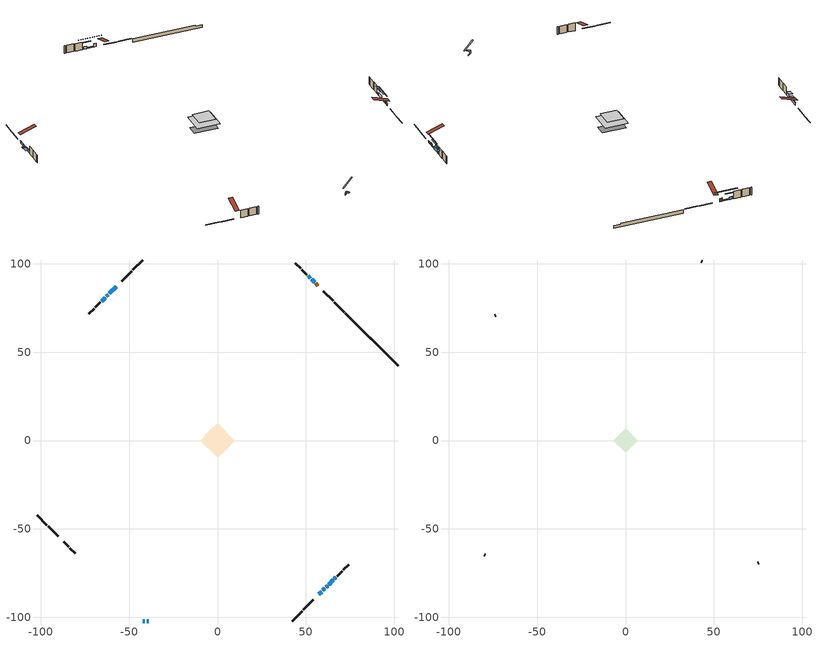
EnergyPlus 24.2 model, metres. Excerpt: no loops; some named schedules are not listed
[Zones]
conditioned space
 floor adiabatic (AdiabaticFloorConstruction): -9.73,0 0,9.73 9.73,0 0,-9.73 z2.85
 floor foundation (Slab1 construction): -7.44,2.79 -2.79,7.44 7.44,-2.79 2.79,-7.44 z-1.95
 wall outside (RimJoist1 construction): 42.32,-102.18 47.98,-96.52 / -102.18,-42.32 -96.52,-47.98 / -42.32,102.18 -47.98,96.52 / 71.78,72.72 66.12,78.38 z0.41:0.71
 wall outside (RimJoist2 construction): 48.64,-95.86 54.21,-90.29 / -95.86,-48.64 -90.29,-54.21 / -48.64,95.86 -54.21,90.29 / 65.46,79.04 59.89,84.61 z0.41:0.71
 wall outside (AdiabaticWallConstruction 1): 56.77,87.73 55.62,88.88 z0.41:2.44
 wall outside (AdiabaticWallConstruction): -42.32,-102.18 -41.1,-102.18 z0.41:1.93; -57.33,87.17 -61.21,83.29 z0.41:1.78; 57.33,-87.17 58.94,-85.56 z0.41:1.4; 59.6,-84.9 60.79,-83.71 z0.41:1.73; 54.96,89.54 53.23,91.26 / 61.44,-83.06 62.31,-82.19 / -40.18,-102.18 -38.95,-102.18 z0.41:1.07; 52.58,91.92 51.28,93.21 z0.41:2.09; -61.86,82.64 -62.94,81.56 z0.41:1.53; -63.6,80.9 -65.61,78.89 z0.41:2.39; 62.96,-81.54 65.55,-78.95 z0.41:2.44; 66.2,-78.3 67,-77.5 z0.41:1.5
 wall outside (Wall1 construction): 67.65,-76.85 70.55,-73.95 / -87.17,-57.33 -84.28,-60.22 / -66.27,78.23 -69.16,75.34 / 50.63,93.87 47.73,96.77 z0.41:5.29
 wall outside (Wall2 construction): 71.21,-73.29 74.25,-70.25 / -83.62,-60.88 -80.57,-63.93 / -69.82,74.68 -72.86,71.63 / 47.07,97.43 44.03,100.47 z0.41:5.29
 wall foundation (FoundationWall1 construction): 72.43,72.07,-1.95 72.43,72.07,0.41 99.2,45.3,0.41 99.2,45.3,-0.36 102.18,42.32,-0.36 102.18,42.32,-1.95
 window (WindowConstruction 8): -42.32,-102.18 -41.1,-102.18 z0.41:1.93
 window (WindowConstruction 5): -57.33,87.17 -61.21,83.29 z0.41:1.78
 window (WindowConstruction 6): 57.33,-87.17 58.94,-85.56 z0.41:1.4
 window (WindowConstruction 7): 59.6,-84.9 60.79,-83.71 z0.41:1.73
 window (WindowConstruction 9): 54.96,89.54 53.24,91.26 z0.41:1.07
 window (WindowConstruction 10): 61.44,-83.06 62.3,-82.19 z0.41:1.07
 window (WindowConstruction 11): -40.17,-102.18 -38.96,-102.18 z0.41:1.07
 window (WindowConstruction): 52.58,91.92 51.29,93.21 z0.41:2.09
 window (WindowConstruction 1): -61.86,82.64 -62.94,81.56 z0.41:1.53
 window (WindowConstruction 2): -63.6,80.9 -65.61,78.89 z0.41:2.39
 window (WindowConstruction 3): 62.96,-81.54 65.55,-78.95 z0.41:2.44
 window (WindowConstruction 4): 66.2,-78.29 67,-77.5 z0.41:1.5
 door (Door): 56.77,87.73 55.62,88.88 z0.41:2.44
 ceiling adiabatic (AdiabaticFloorConstruction): 0,-9.73 9.73,0 0,9.73 -9.73,0 z2.85
attic - vented
 floor to conditioned space (Floor1 construction Reversed): -7.01,0 0,7.01 7.01,0 0,-7.01 z5.29
 wall outside (Wall3 construction): 74.91,-69.59 75.3,-69.2 / -79.92,-64.58 -79.52,-64.97 / -73.52,70.98 -73.91,70.59 / 43.37,101.13 42.98,101.52 z0.41:5.29
 roof outside (Roof1 construction): 56.67,-87.83,5.29 49.84,-81,8.51 48.04,-82.8,8.51 54.87,-89.63,5.29; -87.83,-56.67,5.29 -81,-49.84,8.51 -82.8,-48.04,8.51 -89.63,-54.87,5.29; -56.67,87.83,5.29 -49.84,81,8.51 -48.04,82.8,8.51 -54.87,89.63,5.29; 57.43,87.07,5.29 50.6,80.24,8.51 52.4,78.44,8.51 59.23,85.27,5.29
shading: -40.95,-102.18 -42.47,-102.18 -42.47,-104.31 -40.95,-104.31 z2.08; -61.31,83.19 -57.22,87.28 -57.5,87.56 -61.59,83.47 z1.93; 59.05,-85.45 57.22,-87.28 57.5,-87.56 59.33,-85.73 z1.55; 60.89,-83.61 59.49,-85.01 59.78,-85.29 61.17,-83.89 z1.88; 49.14,95.36 59.05,85.44 59.34,85.73 49.42,95.64 z6.86; 65.88,-78.62 57.86,-86.63 58.15,-86.92 66.16,-78.9 z6.13; -33.16,-102.18 -45.97,-102.18 -45.97,-102.58 -33.16,-102.58 z6.86; 49.43,95.07 54.43,90.07 54.71,90.35 49.71,95.35 z4.71; -63.05,81.45 -61.76,82.74 -63.26,84.25 -64.55,82.96 z1.68; -65.71,78.79 -63.49,81.01 -65,82.51 -67.22,80.29 z2.54; 67.4,-77.1 61.11,-83.39 61.39,-83.67 67.68,-77.38 z5.06; 68.85,-75.65 64.35,-80.15 64.63,-80.43 69.13,-75.93 z4.12
[Building]
Building 1: Terrain=Suburbs
[Site:Location]
Toronto City Centre_ON: Latitude {deg}=43.63; Longitude {deg}=-79.39; Time Zone {hr}=-5; Elevation {m}=77; Keep Site Location Information=Yes
[Site:GroundTemperature:Shallow]
5.01852, 3.26908, 3.12898, 3.95918, 7.29196, 10.6092, 13.4851, 15.3069, 15.4617, 13.9799, 11.1774, 7.9619
[Site:WaterMainsTemperature]
Calculation Method=Schedule; Temperature Schedule=mains temperature schedule
[Material] Roughness=Rough; Thermal Absorptance=0.9
Name | Thickness {m} | Conductivity {W/m-K} | Density {kg/m3} | Specific Heat {J/kg-K} | Solar Absorptance | Visible Absorptance
asphalt or fiberglass shingles | 0.00635 | 0.162714 | 1121.4 | 1465.45 | 0.4 | 0.4
ceiling loosefill ins | 0.338667 | 0.0480833 | 16.02 | 1046.75 | 0.7 | 0.7
ceiling stud and cavity | 0.1397 | 0.392753 | 65.682 | 1177.47 | 0.7 | 0.7
concrete 4.0 in. | 0.1016 | 1.803125 | 2242.8 | 837.4 | 0.7 | 0.7
concrete 8.0 in. | 0.2032 | 1.803125 | 2242.8 | 837.4 | 0.7 | 0.7
door material | 0.04445 | 0.0451087 | 512.64 | 1214.23 | 0.7 | 0.7
exterior vertical ins | 0.0457286 | 0.029427 | 32.04 | 1214.23 | 0.7 | 0.7
floor covering | 0.0127 | 0.0433444 | 54.468 | 1339.84 | 0.6 | 0.6
floor rigid ins; wall rigid ins | 0.512978 | 0.029427 | 32.04 | 1214.23 | 0.7 | 0.7
floor stud and cavity | 0.1397 | 1.75129 | 37.0049 | 1207.88 | 0.7 | 0.7
furniture material conditioned space 1 | 0.1524 | 0.115458 | 640.8 | 1214.23 | 0.6 | 0.6
gypsum board | 0.0127 | 0.160291 | 801 | 837.4 | 0.6 | 0.6
gypsum board 1 | 0.0127 | 0.160291 | 801 | 837.4 | 0.7 | 0.7
osb sheathing 0.5 in. | 0.0127 | 0.115458 | 512.64 | 1214.23 | 0.7 | 0.7
osb sheathing 0.75 in. | 0.01905 | 0.115458 | 512.64 | 1214.23 | 0.7 | 0.7
osb sheathing 2.0 in. | 0.0508 | 0.115458 | 512.64 | 1214.23 | 0.7 | 0.7
rim joist rigid ins | 0.051816 | 0.029427 | 32.04 | 1214.23 | 0.7 | 0.7
rim joist stud and cavity | 0.0508 | 0.0451784 | 125.044 | 1163.47 | 0.6 | 0.6
rim joist stud and cavity 1 | 0.0508 | 0.035244 | 125.044 | 1163.47 | 0.6 | 0.6
wall stud and cavity | 0.1397 | 0.0826441 | 139.0536 | 1170.24 | 0.7 | 0.7
wall stud and cavity 1 | 0.1397 | 0.0828166 | 139.0536 | 1170.24 | 0.7 | 0.7
wall stud and cavity 2 | 0.0889 | 6.9971 | 50.32683 | 1063.81 | 0.6 | 0.6
wall stud and cavity 3 | 0.0889 | 0.380278 | 52.3479 | 1209.89 | 0.7 | 0.7
wall stud and cavity 4 | 0.0889 | 0.391764 | 83.0341 | 1211.67 | 0.7 | 0.7
wood siding | 0.0254 | 0.102417 | 544.68 | 1172.36 | 0.4 | 0.4
wood siding 1 | 0.00254 | 0.102417 | 544.68 | 1172.36 | 0.4 | 0.4
wood siding 2; wood siding 3; wood siding 4 | 0.0254 | 0.102417 | 544.68 | 1172.36 | 0.7 | 0.7
[WindowMaterial:SimpleGlazingSystem]
Name | U-Factor {W/m2-K} | Solar Heat Gain Coefficient
WindowMaterial | 2.07133 | 0.65
WindowMaterial 1 | 2.23827 | 0.59
WindowMaterial 2 | 2.02364 | 0.66
WindowMaterial 3 | 2.0543 | 0.65
WindowMaterial 4 | 2.177513 | 0.61
WindowMaterial 5 | 2.09348 | 0.64
WindowMaterial 6 | 2.188869 | 0.61
WindowMaterial 7 | 2.106538 | 0.64
WindowMaterial 8 | 1.68466 | 0.42
WindowMaterial 9 | 1.686366 | 0.41
[Construction]
AdiabaticFloorConstruction: floor stud and cavity, floor rigid ins, osb sheathing 0.75 in., floor covering
AdiabaticWallConstruction: wood siding 3, wall rigid ins, wall stud and cavity 3, gypsum board
AdiabaticWallConstruction 1: wood siding 4, wall rigid ins, wall stud and cavity 3, gypsum board
Door: door material
Floor1 construction Reversed: gypsum board, ceiling stud and cavity, ceiling loosefill ins
FoundationWall1 construction: concrete 8.0 in., gypsum board 1
furniture construction conditioned space 1: furniture material conditioned space 1
PartitionWallConstruction: gypsum board, wall stud and cavity 4, gypsum board
RimJoist1 construction: wood siding 2, osb sheathing 2.0 in., rim joist stud and cavity
RimJoist2 construction: wood siding 2, rim joist rigid ins, osb sheathing 2.0 in., rim joist stud and cavity 1
Roof1 construction: asphalt or fiberglass shingles
Slab1 construction: concrete 4.0 in.
Wall1 construction: wood siding, osb sheathing 0.5 in., wall stud and cavity, gypsum board
Wall2 construction: wood siding, osb sheathing 0.5 in., wall stud and cavity 1, gypsum board
Wall3 construction: wood siding 1, wall stud and cavity 2
WindowConstruction: WindowMaterial
WindowConstruction 1: WindowMaterial 1
WindowConstruction 10; WindowConstruction 11; WindowConstruction 9: WindowMaterial 9
WindowConstruction 2: WindowMaterial 2
WindowConstruction 3: WindowMaterial 3
WindowConstruction 4: WindowMaterial 4
WindowConstruction 5: WindowMaterial 5
WindowConstruction 6: WindowMaterial 6
WindowConstruction 7: WindowMaterial 7
WindowConstruction 8: WindowMaterial 8
[Zone] Multiplier=1; Part of Total Floor Area=Yes
Name | Volume {m3}
attic - vented | 51.3586
conditioned space | 730.3
[Space]
Name | Zone | Volume {m3}
attic - vented 1 | attic - vented | 51.3586
conditioned space 1 | conditioned space | 730.3
[ZoneInfiltration:EffectiveLeakageArea]
infil attic - vented 1: Zone or Space=attic - vented 1; Schedule=Always On Discrete; Effective Air Leakage Area {cm2}=4138.53; Stack Coefficient=0.000562954; Wind Coefficient=1.60308e-05
[ZoneMixing]
whole house fan mix: Zone or Space=attic - vented; Schedule=Always On Continuous; Design Flow Rate Calculation Method=Flow/Zone; Design Flow Rate {m3/s}=0; Source Zone or Space=conditioned space
[SurfaceProperty:ExposedFoundationPerimeter]
Slab1: Exposed Perimeter Calculation Method=TotalExposedPerimeter; Total Exposed Perimeter {m}=42.063
[InternalMass] Zone or ZoneList=conditioned space; Space or SpaceList=conditioned space 1
Name | Construction | Surface Area {m2}
furniture mass conditioned space 1 | furniture construction conditioned space 1 | 113.736
partition wall mass | PartitionWallConstruction | 284.34
[Lights]
interior lighting: Zone or ZoneList or Space or SpaceList=conditioned space 1; Schedule=interior lighting schedule; Design Level Calculation Method=LightingLevel; Lighting Level {W}=343.2; Return Air Fraction=0; Fraction Radiant=0.6; Fraction Visible=0.2; Fraction Replaceable=1
[People]
occupants: Zone or ZoneList or Space or SpaceList=conditioned space 1; Number of People Schedule=occupants schedule; Number of People Calculation Method=People; Number of People=3; Fraction Radiant=0.314171; Sensible Heat Fraction=0.56303; Activity Level Schedule=occupants activity schedule; Carbon Dioxide Generation Rate {m3/s-W}=0; Enable ASHRAE 55 Comfort Warnings=No; Mean Radiant Temperature Calculation Type=EnclosureAveraged
[ElectricEquipment] Zone or ZoneList or Space or SpaceList=conditioned space 1; Design Level Calculation Method=EquipmentLevel
Name | Schedule | Design Level {W} | Fraction Latent | Fraction Radiant | Fraction Lost
clothes dryer | clothes dryer schedule | 140.772 | 0.015 | 0.081 | 0.85
clothes washer | clothes washer schedule | 32.1985 | 0.03 | 0.162 | 0.7
cooking range | cooking range schedule | 215.147 | 0.08 | 0.432 | 0.2
dishwasher | dishwasher schedule | 66.8632 | 0.3 | 0.18 | 0.4
fridge | fridge schedule | 72.9452 | 0 | 0.6 | 0
mech vent bath fan 0 | mech vent bath fan 0 schedule | 50.2 | 0 | 0 | 1
mech vent bath fan 1 | mech vent bath fan 1 schedule | 50.2 | 0 | 0 | 1
mech vent bath fan 2 | mech vent bath fan 2 schedule | 50.2 | 0 | 0 | 1
mech vent house fan | mech vent house fan schedule | 0.95 | 0 | 0 | 1
mech vent house fan cfis | mech vent house fan cfis schedule | 0 | 0 | 0 | 0
mech vent range fan 0 | mech vent range fan 0 schedule | 57 | 0 | 0 | 1
misc plug loads | misc plug loads schedule | 494.7 | 0.045 | 0.513 | 0.1
whole house fan | Always On Discrete | 0 | 0 | 0 | 1
[OtherEquipment] Zone or ZoneList or Space or SpaceList=conditioned space 1; Design Level Calculation Method=EquipmentLevel
Name | Fuel Type | Schedule | Design Level {W} | Fraction Latent | Fraction Radiant | Fraction Lost
clothes dryer 1 | Electricity | clothes dryer schedule | 0 | 0.015 | 0.081 | 0.85
cooking range 1 | Electricity | cooking range schedule | 0 | 0.08 | 0.432 | 0.2
general water use latent | None | general water use schedule | 62.594 | 1 | 0 | 0
general water use sensible | None | general water use schedule | -61.6891 | 0 | 0.6 | 0
mech vent house fan latent load | None | Always On Discrete | 0 | 1 | 0 | 0
mech vent house fan sensible load | None | Always On Discrete | 0 | 0 | 0 | 0
water heater energy adjustment1 | NaturalGas | Always On Discrete | 0.01 | 0 | 0 | 1
[ZoneInfiltration:DesignFlowRate] Zone or ZoneList or Space or SpaceList=conditioned space 1; Schedule=Always On Discrete; Design Flow Rate Calculation Method=Flow/Zone; Design Flow Rate {m3/s}=0
infil flow; natural vent flow; whole house fan flow
[Foundation:Kiva]
Foundation Kiva 1: Initial Indoor Air Temperature {C}=18; Wall Height Above Grade {m}=0.410017; Wall Depth Below Slab {m}=0.2032; Custom Block Material Name 1=exterior vertical ins; Custom Block Depth 1 {m}=2.36001; Custom Block X Position 1 {m}=0.2159; Custom Block Z Position 1 {m}=0
[Foundation:Kiva:Settings]
Soil Conductivity {W/m-K}=0.849921; Soil Density {kg/m3}=1842.3; Soil Specific Heat {J/kg-K}=418.7; Ground Solar Absorptivity=0.9; Ground Thermal Absorptivity=0.9; Ground Surface Roughness {m}=0.03; Far-Field Width {m}=40; Deep-Ground Boundary Condition=ZeroFlux; Deep-Ground Depth {m}=40; Minimum Cell Dimension {m}=0.2; Maximum Cell Growth Coefficient=3; Simulation Timestep=Timestep
[Exterior:Lights]
exterior lighting: Schedule=exterior lighting schedule; Design Level {W}=75.6
[Schedule:Constant]
Name | Hourly Value
Always On Continuous; mech vent house fan schedule; mech vent house fan cfis schedule; Always On Discrete | 1
occupants activity schedule | 117.228
fridge schedule | 0
[Schedule:Week:Daily]
interior lighting schedule Week Rule - Jan1-Jan27: interior lighting schedule day, interior lighting schedule day, interior lighting schedule day, interior lighting schedule day, interior lighting schedule day, interior lighting schedule day, interior lighting schedule day, interior lighting schedule default day, interior lighting schedule default day, interior lighting schedule default day, interior lighting schedule default day, interior lighting schedule default day
interior lighting schedule Week Rule - Jan28-Feb3: interior lighting schedule day, interior lighting schedule day, interior lighting schedule day, interior lighting schedule day, interior lighting schedule day 1, interior lighting schedule day 1, interior lighting schedule day 1, interior lighting schedule default day, interior lighting schedule default day, interior lighting schedule default day, interior lighting schedule default day, interior lighting schedule default day
interior lighting schedule Week Rule - Feb4-Feb24: interior lighting schedule day 1, interior lighting schedule day 1, interior lighting schedule day 1, interior lighting schedule day 1, interior lighting schedule day 1, interior lighting schedule day 1, interior lighting schedule day 1, interior lighting schedule default day, interior lighting schedule default day, interior lighting schedule default day, interior lighting schedule default day, interior lighting schedule default day
interior lighting schedule Week Rule - Feb25-Mar3: interior lighting schedule day 1, interior lighting schedule day 1, interior lighting schedule day 1, interior lighting schedule day 1, interior lighting schedule day 2, interior lighting schedule day 2, interior lighting schedule day 2, interior lighting schedule default day, interior lighting schedule default day, interior lighting schedule default day, interior lighting schedule default day, interior lighting schedule default day
interior lighting schedule Week Rule - Mar4-Mar31: interior lighting schedule day 2, interior lighting schedule day 2, interior lighting schedule day 2, interior lighting schedule day 2, interior lighting schedule day 2, interior lighting schedule day 2, interior lighting schedule day 2, interior lighting schedule default day, interior lighting schedule default day, interior lighting schedule default day, interior lighting schedule default day, interior lighting schedule default day
interior lighting schedule Week Rule - Apr1-Apr28: interior lighting schedule day 3, interior lighting schedule day 3, interior lighting schedule day 3, interior lighting schedule day 3, interior lighting schedule day 3, interior lighting schedule day 3, interior lighting schedule day 3, interior lighting schedule default day, interior lighting schedule default day, interior lighting schedule default day, interior lighting schedule default day, interior lighting schedule default day
interior lighting schedule Week Rule - Apr29-May5: interior lighting schedule day 3, interior lighting schedule day 3, interior lighting schedule day 4, interior lighting schedule day 4, interior lighting schedule day 4, interior lighting schedule day 4, interior lighting schedule day 4, interior lighting schedule default day, interior lighting schedule default day, interior lighting schedule default day, interior lighting schedule default day, interior lighting schedule default day
interior lighting schedule Week Rule - May6-May26: interior lighting schedule day 4, interior lighting schedule day 4, interior lighting schedule day 4, interior lighting schedule day 4, interior lighting schedule day 4, interior lighting schedule day 4, interior lighting schedule day 4, interior lighting schedule default day, interior lighting schedule default day, interior lighting schedule default day, interior lighting schedule default day, interior lighting schedule default day
interior lighting schedule Week Rule - May27-Jun2: interior lighting schedule day 4, interior lighting schedule day 4, interior lighting schedule day 4, interior lighting schedule day 4, interior lighting schedule day 4, interior lighting schedule day 5, interior lighting schedule day 5, interior lighting schedule default day, interior lighting schedule default day, interior lighting schedule default day, interior lighting schedule default day, interior lighting schedule default day
interior lighting schedule Week Rule - Jun3-Jun30: interior lighting schedule day 5, interior lighting schedule day 5, interior lighting schedule day 5, interior lighting schedule day 5, interior lighting schedule day 5, interior lighting schedule day 5, interior lighting schedule day 5, interior lighting schedule default day, interior lighting schedule default day, interior lighting schedule default day, interior lighting schedule default day, interior lighting schedule default day
interior lighting schedule Week Rule - Jul1-Jul28: interior lighting schedule day 6, interior lighting schedule day 6, interior lighting schedule day 6, interior lighting schedule day 6, interior lighting schedule day 6, interior lighting schedule day 6, interior lighting schedule day 6, interior lighting schedule default day, interior lighting schedule default day, interior lighting schedule default day, interior lighting schedule default day, interior lighting schedule default day
interior lighting schedule Week Rule - Jul29-Aug4: interior lighting schedule day 6, interior lighting schedule day 6, interior lighting schedule day 6, interior lighting schedule day 7, interior lighting schedule day 7, interior lighting schedule day 7, interior lighting schedule day 7, interior lighting schedule default day, interior lighting schedule default day, interior lighting schedule default day, interior lighting schedule default day, interior lighting schedule default day
interior lighting schedule Week Rule - Aug5-Aug25: interior lighting schedule day 7, interior lighting schedule day 7, interior lighting schedule day 7, interior lighting schedule day 7, interior lighting schedule day 7, interior lighting schedule day 7, interior lighting schedule day 7, interior lighting schedule default day, interior lighting schedule default day, interior lighting schedule default day, interior lighting schedule default day, interior lighting schedule default day
interior lighting schedule Week Rule - Aug26-Sep1: interior lighting schedule day 7, interior lighting schedule day 7, interior lighting schedule day 7, interior lighting schedule day 7, interior lighting schedule day 7, interior lighting schedule day 7, interior lighting schedule day 8, interior lighting schedule default day, interior lighting schedule default day, interior lighting schedule default day, interior lighting schedule default day, interior lighting schedule default day
interior lighting schedule Week Rule - Sep2-Sep29: interior lighting schedule day 8, interior lighting schedule day 8, interior lighting schedule day 8, interior lighting schedule day 8, interior lighting schedule day 8, interior lighting schedule day 8, interior lighting schedule day 8, interior lighting schedule default day, interior lighting schedule default day, interior lighting schedule default day, interior lighting schedule default day, interior lighting schedule default day
interior lighting schedule Week Rule - Sep30-Oct6: interior lighting schedule day 8, interior lighting schedule day 9, interior lighting schedule day 9, interior lighting schedule day 9, interior lighting schedule day 9, interior lighting schedule day 9, interior lighting schedule day 9, interior lighting schedule default day, interior lighting schedule default day, interior lighting schedule default day, interior lighting schedule default day, interior lighting schedule default day
interior lighting schedule Week Rule - Oct7-Oct27: interior lighting schedule day 9, interior lighting schedule day 9, interior lighting schedule day 9, interior lighting schedule day 9, interior lighting schedule day 9, interior lighting schedule day 9, interior lighting schedule day 9, interior lighting schedule default day, interior lighting schedule default day, interior lighting schedule default day, interior lighting schedule default day, interior lighting schedule default day
interior lighting schedule Week Rule - Oct28-Nov3: interior lighting schedule day 9, interior lighting schedule day 9, interior lighting schedule day 9, interior lighting schedule day 9, interior lighting schedule day 10, interior lighting schedule day 10, interior lighting schedule day 10, interior lighting schedule default day, interior lighting schedule default day, interior lighting schedule default day, interior lighting schedule default day, interior lighting schedule default day
interior lighting schedule Week Rule - Nov4-Nov24: interior lighting schedule day 10, interior lighting schedule day 10, interior lighting schedule day 10, interior lighting schedule day 10, interior lighting schedule day 10, interior lighting schedule day 10, interior lighting schedule day 10, interior lighting schedule default day, interior lighting schedule default day, interior lighting schedule default day, interior lighting schedule default day, interior lighting schedule default day
interior lighting schedule Week Rule - Nov25-Dec1: interior lighting schedule day 10, interior lighting schedule day 10, interior lighting schedule day 10, interior lighting schedule day 10, interior lighting schedule day 10, interior lighting schedule day 10, interior lighting schedule day 11, interior lighting schedule default day, interior lighting schedule default day, interior lighting schedule default day, interior lighting schedule default day, interior lighting schedule default day
interior lighting schedule Week Rule - Dec2-Dec31: interior lighting schedule day 11, interior lighting schedule day 11, interior lighting schedule day 11, interior lighting schedule day 11, interior lighting schedule day 11, interior lighting schedule day 11, interior lighting schedule day 11, interior lighting schedule default day, interior lighting schedule default day, interior lighting schedule default day, interior lighting schedule default day, interior lighting schedule default day
occupants schedule Week Rule - Jan1-Dec31: occupants schedule day, occupants schedule day, occupants schedule day, occupants schedule day, occupants schedule day, occupants schedule day, occupants schedule day, occupants schedule default day, occupants schedule default day, occupants schedule default day, occupants schedule default day, occupants schedule default day
clothes dryer schedule Week Rule - Jan1-Dec31: clothes dryer schedule day, clothes dryer schedule day, clothes dryer schedule day, clothes dryer schedule day, clothes dryer schedule day, clothes dryer schedule day, clothes dryer schedule day, clothes dryer schedule default day, clothes dryer schedule default day, clothes dryer schedule default day, clothes dryer schedule default day, clothes dryer schedule default day
clothes washer schedule Week Rule - Jan1-Dec31: clothes washer schedule day, clothes washer schedule day, clothes washer schedule day, clothes washer schedule day, clothes washer schedule day, clothes washer schedule day, clothes washer schedule day, clothes washer schedule default day, clothes washer schedule default day, clothes washer schedule default day, clothes washer schedule default day, clothes washer schedule default day
cooking range schedule Week Rule - Jan1-Dec31: cooking range schedule day, cooking range schedule day, cooking range schedule day, cooking range schedule day, cooking range schedule day, cooking range schedule day, cooking range schedule day, cooking range schedule default day, cooking range schedule default day, cooking range schedule default day, cooking range schedule default day, cooking range schedule default day
dishwasher schedule Week Rule - Jan1-Dec31: dishwasher schedule day, dishwasher schedule day, dishwasher schedule day, dishwasher schedule day, dishwasher schedule day, dishwasher schedule day, dishwasher schedule day, dishwasher schedule default day, dishwasher schedule default day, dishwasher schedule default day, dishwasher schedule default day, dishwasher schedule default day
mech vent bath fan 0 schedule Week Rule - Jan1-Dec31: mech vent bath fan 0 schedule day, mech vent bath fan 0 schedule day, mech vent bath fan 0 schedule day, mech vent bath fan 0 schedule day, mech vent bath fan 0 schedule day, mech vent bath fan 0 schedule day, mech vent bath fan 0 schedule day, mech vent bath fan 0 schedule default day, mech vent bath fan 0 schedule default day, mech vent bath fan 0 schedule default day, mech vent bath fan 0 schedule default day, mech vent bath fan 0 schedule default day
mech vent bath fan 1 schedule Week Rule - Jan1-Dec31: mech vent bath fan 1 schedule day, mech vent bath fan 1 schedule day, mech vent bath fan 1 schedule day, mech vent bath fan 1 schedule day, mech vent bath fan 1 schedule day, mech vent bath fan 1 schedule day, mech vent bath fan 1 schedule day, mech vent bath fan 1 schedule default day, mech vent bath fan 1 schedule default day, mech vent bath fan 1 schedule default day, mech vent bath fan 1 schedule default day, mech vent bath fan 1 schedule default day
mech vent bath fan 2 schedule Week Rule - Jan1-Dec31: mech vent bath fan 2 schedule day, mech vent bath fan 2 schedule day, mech vent bath fan 2 schedule day, mech vent bath fan 2 schedule day, mech vent bath fan 2 schedule day, mech vent bath fan 2 schedule day, mech vent bath fan 2 schedule day, mech vent bath fan 2 schedule default day, mech vent bath fan 2 schedule default day, mech vent bath fan 2 schedule default day, mech vent bath fan 2 schedule default day, mech vent bath fan 2 schedule default day
mech vent range fan 0 schedule Week Rule - Jan1-Dec31: mech vent range fan 0 schedule day, mech vent range fan 0 schedule day, mech vent range fan 0 schedule day, mech vent range fan 0 schedule day, mech vent range fan 0 schedule day, mech vent range fan 0 schedule day, mech vent range fan 0 schedule day, mech vent range fan 0 schedule default day, mech vent range fan 0 schedule default day, mech vent range fan 0 schedule default day, mech vent range fan 0 schedule default day, mech vent range fan 0 schedule default day
misc plug loads schedule Week Rule - Jan1-Dec31: misc plug loads schedule day, misc plug loads schedule day, misc plug loads schedule day, misc plug loads schedule day, misc plug loads schedule day, misc plug loads schedule day, misc plug loads schedule day, misc plug loads schedule default day, misc plug loads schedule default day, misc plug loads schedule default day, misc plug loads schedule default day, misc plug loads schedule default day
general water use schedule Week Rule - Jan1-Dec31: general water use schedule day, general water use schedule day, general water use schedule day, general water use schedule day, general water use schedule day, general water use schedule day, general water use schedule day, general water use schedule default day, general water use schedule default day, general water use schedule default day, general water use schedule default day, general water use schedule default day
exterior lighting schedule Week Rule - Jan1-Jan27: exterior lighting schedule day, exterior lighting schedule day, exterior lighting schedule day, exterior lighting schedule day, exterior lighting schedule day, exterior lighting schedule day, exterior lighting schedule day, exterior lighting schedule default day, exterior lighting schedule default day, exterior lighting schedule default day, exterior lighting schedule default day, exterior lighting schedule default day
exterior lighting schedule Week Rule - Jan28-Feb3: exterior lighting schedule day, exterior lighting schedule day, exterior lighting schedule day, exterior lighting schedule day, exterior lighting schedule day 1, exterior lighting schedule day 1, exterior lighting schedule day 1, exterior lighting schedule default day, exterior lighting schedule default day, exterior lighting schedule default day, exterior lighting schedule default day, exterior lighting schedule default day
exterior lighting schedule Week Rule - Feb4-Feb24: exterior lighting schedule day 1, exterior lighting schedule day 1, exterior lighting schedule day 1, exterior lighting schedule day 1, exterior lighting schedule day 1, exterior lighting schedule day 1, exterior lighting schedule day 1, exterior lighting schedule default day, exterior lighting schedule default day, exterior lighting schedule default day, exterior lighting schedule default day, exterior lighting schedule default day
exterior lighting schedule Week Rule - Feb25-Mar3: exterior lighting schedule day 1, exterior lighting schedule day 1, exterior lighting schedule day 1, exterior lighting schedule day 1, exterior lighting schedule day 2, exterior lighting schedule day 2, exterior lighting schedule day 2, exterior lighting schedule default day, exterior lighting schedule default day, exterior lighting schedule default day, exterior lighting schedule default day, exterior lighting schedule default day
exterior lighting schedule Week Rule - Mar4-Mar31: exterior lighting schedule day 2, exterior lighting schedule day 2, exterior lighting schedule day 2, exterior lighting schedule day 2, exterior lighting schedule day 2, exterior lighting schedule day 2, exterior lighting schedule day 2, exterior lighting schedule default day, exterior lighting schedule default day, exterior lighting schedule default day, exterior lighting schedule default day, exterior lighting schedule default day
exterior lighting schedule Week Rule - Apr1-Apr28: exterior lighting schedule day 3, exterior lighting schedule day 3, exterior lighting schedule day 3, exterior lighting schedule day 3, exterior lighting schedule day 3, exterior lighting schedule day 3, exterior lighting schedule day 3, exterior lighting schedule default day, exterior lighting schedule default day, exterior lighting schedule default day, exterior lighting schedule default day, exterior lighting schedule default day
exterior lighting schedule Week Rule - Apr29-May5: exterior lighting schedule day 3, exterior lighting schedule day 3, exterior lighting schedule day 4, exterior lighting schedule day 4, exterior lighting schedule day 4, exterior lighting schedule day 4, exterior lighting schedule day 4, exterior lighting schedule default day, exterior lighting schedule default day, exterior lighting schedule default day, exterior lighting schedule default day, exterior lighting schedule default day
exterior lighting schedule Week Rule - May6-May26: exterior lighting schedule day 4, exterior lighting schedule day 4, exterior lighting schedule day 4, exterior lighting schedule day 4, exterior lighting schedule day 4, exterior lighting schedule day 4, exterior lighting schedule day 4, exterior lighting schedule default day, exterior lighting schedule default day, exterior lighting schedule default day, exterior lighting schedule default day, exterior lighting schedule default day
exterior lighting schedule Week Rule - May27-Jun2: exterior lighting schedule day 4, exterior lighting schedule day 4, exterior lighting schedule day 4, exterior lighting schedule day 4, exterior lighting schedule day 4, exterior lighting schedule day 5, exterior lighting schedule day 5, exterior lighting schedule default day, exterior lighting schedule default day, exterior lighting schedule default day, exterior lighting schedule default day, exterior lighting schedule default day
exterior lighting schedule Week Rule - Jun3-Jun30: exterior lighting schedule day 5, exterior lighting schedule day 5, exterior lighting schedule day 5, exterior lighting schedule day 5, exterior lighting schedule day 5, exterior lighting schedule day 5, exterior lighting schedule day 5, exterior lighting schedule default day, exterior lighting schedule default day, exterior lighting schedule default day, exterior lighting schedule default day, exterior lighting schedule default day
exterior lighting schedule Week Rule - Jul1-Jul28: exterior lighting schedule day 6, exterior lighting schedule day 6, exterior lighting schedule day 6, exterior lighting schedule day 6, exterior lighting schedule day 6, exterior lighting schedule day 6, exterior lighting schedule day 6, exterior lighting schedule default day, exterior lighting schedule default day, exterior lighting schedule default day, exterior lighting schedule default day, exterior lighting schedule default day
exterior lighting schedule Week Rule - Jul29-Aug4: exterior lighting schedule day 6, exterior lighting schedule day 6, exterior lighting schedule day 6, exterior lighting schedule day 7, exterior lighting schedule day 7, exterior lighting schedule day 7, exterior lighting schedule day 7, exterior lighting schedule default day, exterior lighting schedule default day, exterior lighting schedule default day, exterior lighting schedule default day, exterior lighting schedule default day
exterior lighting schedule Week Rule - Aug5-Aug25: exterior lighting schedule day 7, exterior lighting schedule day 7, exterior lighting schedule day 7, exterior lighting schedule day 7, exterior lighting schedule day 7, exterior lighting schedule day 7, exterior lighting schedule day 7, exterior lighting schedule default day, exterior lighting schedule default day, exterior lighting schedule default day, exterior lighting schedule default day, exterior lighting schedule default day
[Schedule:Year]
interior lighting schedule: interior lighting schedule Week Rule - Jan1-Jan27, 1, 1, 1, 27, interior lighting schedule Week Rule - Jan28-Feb3, 1, 28, 2, 3, interior lighting schedule Week Rule - Feb4-Feb24, 2, 4, 2, 24, interior lighting schedule Week Rule - Feb25-Mar3, 2, 25, 3, 3, interior lighting schedule Week Rule - Mar4-Mar31, 3, 4, 3, 31, interior lighting schedule Week Rule - Apr1-Apr28, 4, 1, 4, 28, interior lighting schedule Week Rule - Apr29-May5, 4, 29, 5, 5, interior lighting schedule Week Rule - May6-May26, 5, 6, 5, 26, interior lighting schedule Week Rule - May27-Jun2, 5, 27, 6, 2, interior lighting schedule Week Rule - Jun3-Jun30, 6, 3, 6, 30, interior lighting schedule Week Rule - Jul1-Jul28, 7, 1, 7, 28, interior lighting schedule Week Rule - Jul29-Aug4, 7, 29, 8, 4, interior lighting schedule Week Rule - Aug5-Aug25, 8, 5, 8, 25, interior lighting schedule Week Rule - Aug26-Sep1, 8, 26, 9, 1, interior lighting schedule Week Rule - Sep2-Sep29, 9, 2, 9, 29, interior lighting schedule Week Rule - Sep30-Oct6, 9, 30, 10, 6, interior lighting schedule Week Rule - Oct7-Oct27, 10, 7, 10, 27, interior lighting schedule Week Rule - Oct28-Nov3, 10, 28, 11, 3, interior lighting schedule Week Rule - Nov4-Nov24, 11, 4, 11, 24, interior lighting schedule Week Rule - Nov25-Dec1, 11, 25, 12, 1, interior lighting schedule Week Rule - Dec2-Dec31, 12, 2, 12, 31
occupants schedule: occupants schedule Week Rule - Jan1-Dec31, 1, 1, 12, 31
clothes dryer schedule: clothes dryer schedule Week Rule - Jan1-Dec31, 1, 1, 12, 31
clothes washer schedule: clothes washer schedule Week Rule - Jan1-Dec31, 1, 1, 12, 31
cooking range schedule: cooking range schedule Week Rule - Jan1-Dec31, 1, 1, 12, 31
dishwasher schedule: dishwasher schedule Week Rule - Jan1-Dec31, 1, 1, 12, 31
mech vent bath fan 0 schedule: mech vent bath fan 0 schedule Week Rule - Jan1-Dec31, 1, 1, 12, 31
mech vent bath fan 1 schedule: mech vent bath fan 1 schedule Week Rule - Jan1-Dec31, 1, 1, 12, 31
mech vent bath fan 2 schedule: mech vent bath fan 2 schedule Week Rule - Jan1-Dec31, 1, 1, 12, 31
mech vent range fan 0 schedule: mech vent range fan 0 schedule Week Rule - Jan1-Dec31, 1, 1, 12, 31
misc plug loads schedule: misc plug loads schedule Week Rule - Jan1-Dec31, 1, 1, 12, 31
general water use schedule: general water use schedule Week Rule - Jan1-Dec31, 1, 1, 12, 31
exterior lighting schedule: exterior lighting schedule Week Rule - Jan1-Jan27, 1, 1, 1, 27, exterior lighting schedule Week Rule - Jan28-Feb3, 1, 28, 2, 3, exterior lighting schedule Week Rule - Feb4-Feb24, 2, 4, 2, 24, exterior lighting schedule Week Rule - Feb25-Mar3, 2, 25, 3, 3, exterior lighting schedule Week Rule - Mar4-Mar31, 3, 4, 3, 31, exterior lighting schedule Week Rule - Apr1-Apr28, 4, 1, 4, 28, exterior lighting schedule Week Rule - Apr29-May5, 4, 29, 5, 5, exterior lighting schedule Week Rule - May6-May26, 5, 6, 5, 26, exterior lighting schedule Week Rule - May27-Jun2, 5, 27, 6, 2, exterior lighting schedule Week Rule - Jun3-Jun30, 6, 3, 6, 30, exterior lighting schedule Week Rule - Jul1-Jul28, 7, 1, 7, 28, exterior lighting schedule Week Rule - Jul29-Aug4, 7, 29, 8, 4, exterior lighting schedule Week Rule - Aug5-Aug25, 8, 5, 8, 25, exterior lighting schedule Week Rule - Aug26-Sep1, 8, 26, 9, 1, exterior lighting schedule Week Rule - Sep2-Sep29, 9, 2, 9, 29, exterior lighting schedule Week Rule - Sep30-Oct6, 9, 30, 10, 6, exterior lighting schedule Week Rule - Oct7-Oct27, 10, 7, 10, 27, exterior lighting schedule Week Rule - Oct28-Nov3, 10, 28, 11, 3, exterior lighting schedule Week Rule - Nov4-Nov24, 11, 4, 11, 24, exterior lighting schedule Week Rule - Nov25-Dec1, 11, 25, 12, 1, exterior lighting schedule Week Rule - Dec2-Dec31, 12, 2, 12, 31
[Schedule:Compact]
mains temperature schedule: Through: 01/01, For: AllDays, Until: 24:00, 8.80333, Through: 01/02, For: AllDays, Until: 24:00, 8.74333, Through: 01/03, For: AllDays, Until: 24:00, 8.68389, Through: 01/04, For: AllDays, Until: 24:00, 8.62611, Through: 01/05, For: AllDays, Until: 24:00, 8.56944, Through: 01/06, For: AllDays, Until: 24:00, 8.51389, Through: 01/07, For: AllDays, Until: 24:00, 8.45944, Through: 01/08, For: AllDays, Until: 24:00, 8.40611, Through: 01/09, For: AllDays, Until: 24:00, 8.35389, Through: 01/10, For: AllDays, Until: 24:00, 8.30278, Through: 01/11, For: AllDays, Until: 24:00, 8.25333, Through: 01/12, For: AllDays, Until: 24:00, 8.205, Through: 01/13, For: AllDays, Until: 24:00, 8.15778, Through: 01/14, For: AllDays, Until: 24:00, 8.11222, Through: 01/15, For: AllDays, Until: 24:00, 8.06778, Through: 01/16, For: AllDays, Until: 24:00, 8.02444, Through: 01/17, For: AllDays, Until: 24:00, 7.98222, Through: 01/18, For: AllDays, Until: 24:00, 7.94167, Through: 01/19, For: AllDays, Until: 24:00, 7.90222, Through: 01/20, For: AllDays, Until: 24:00, 7.86444, Through: 01/21, For: AllDays, Until: 24:00, 7.82778, Through: 01/22, For: AllDays, Until: 24:00, 7.79278, Through: 01/23, For: AllDays, Until: 24:00, 7.75889, Through: 01/24, For: AllDays, Until: 24:00, 7.72667, Through: 01/25, For: AllDays, Until: 24:00, 7.69556, Through: 01/26, For: AllDays, Until: 24:00, 7.66611, Through: 01/27, For: AllDays, Until: 24:00, 7.63778, Through: 01/28, For: AllDays, Until: 24:00, 7.61111, Through: 01/29, For: AllDays, Until: 24:00, 7.58556, Through: 01/30, For: AllDays, Until: 24:00, 7.56167, Through: 01/31, For: AllDays, Until: 24:00, 7.53944, Through: 02/01, For: AllDays, Until: 24:00, 7.51833, Through: 02/02, For: AllDays, Until: 24:00, 7.49889, Through: 02/03, For: AllDays, Until: 24:00, 7.48111, Through: 02/04, For: AllDays, Until: 24:00, 7.46444, Through: 02/05, For: AllDays, Until: 24:00, 7.44944, Through: 02/06, For: AllDays, Until: 24:00, 7.43556, Through: 02/07, For: AllDays, Until: 24:00, 7.42333, Through: 02/08, For: AllDays, Until: 24:00, 7.41278, Through: 02/09, For: AllDays, Until: 24:00, 7.40389, Through: 02/10, For: AllDays, Until: 24:00, 7.39611, Through: 02/11, For: AllDays, Until: 24:00, 7.39, Through: 02/12, For: AllDays, Until: 24:00, 7.38556, Through: 02/13, For: AllDays, Until: 24:00, 7.38222, Through: 02/14, For: AllDays, Until: 24:00, 7.38056, Through: 02/15, For: AllDays, Until: 24:00, 7.38056, Through: 02/16, For: AllDays, Until: 24:00, 7.38222, Through: 02/17, For: AllDays, Until: 24:00, 7.385, Through: 02/18, For: AllDays, Until: 24:00, 7.38944, Through: 02/19, For: AllDays, Until: 24:00, 7.395, Through: 02/20, For: AllDays, Until: 24:00, 7.40278, Through: 02/21, For: AllDays, Until: 24:00, 7.41167, Through: 02/22, For: AllDays, Until: 24:00, 7.42222, Through: 02/23, For: AllDays, Until: 24:00, 7.43389, Through: 02/24, For: AllDays, Until: 24:00, 7.44722, Through: 02/25, For: AllDays, Until: 24:00, 7.46222, Through: 02/26, For: AllDays, Until: 24:00, 7.47833, Through: 02/27, For: AllDays, Until: 24:00, 7.49611, Through: 02/28, For: AllDays, Until: 24:00, 7.51556, Through: 03/01, For: AllDays, Until: 24:00, 7.53667, Through: 03/02, For: AllDays, Until: 24:00, 7.55889, Through: 03/03, For: AllDays, Until: 24:00, 7.58222, Through: 03/04, For: AllDays, Until: 24:00, 7.60722, Through: 03/05, For: AllDays, Until: 24:00, 7.63389, Through: 03/06, For: AllDays, Until: 24:00, 7.66222, Through: 03/07, For: AllDays, Until: 24:00, 7.69111, Through: 03/08, For: AllDays, Until: 24:00, 7.72222, Through: 03/09, For: AllDays, Until: 24:00, 7.75444, Through: 03/10, For: AllDays, Until: 24:00, 7.78778, Through: 03/11, For: AllDays, Until: 24:00, 7.82278, Through: 03/12, For: AllDays, Until: 24:00, 7.85944, Through: 03/13, For: AllDays, Until: 24:00, 7.89722, Through: 03/14, For: AllDays, Until: 24:00, 7.93611, Through: 03/15, For: AllDays, Until: 24:00, 7.97667, Through: 03/16, For: AllDays, Until: 24:00, 8.01833, Through: 03/17, For: AllDays, Until: 24:00, 8.06167, Through: 03/18, For: AllDays, Until: 24:00, 8.10611, Through: 03/19, For: AllDays, Until: 24:00, 8.15167, Through: 03/20, For: AllDays, Until: 24:00, 8.19833, Through: 03/21, For: AllDays, Until: 24:00, 8.24667, Through: 03/22, For: AllDays, Until: 24:00, 8.29611, Through: 03/23, For: AllDays, Until: 24:00, 8.34667, Through: 03/24, For: AllDays, Until: 24:00, 8.39889, Through: 03/25, For: AllDays, Until: 24:00, 8.45167, Through: 03/26, For: AllDays, Until: 24:00, 8.50611, Through: 03/27, For: AllDays, Until: 24:00, 8.56167, Through: 03/28, For: AllDays, Until: 24:00, 8.61833, Through: 03/29, For: AllDays, Until: 24:00, 8.67611, Through: 03/30, For: AllDays, Until: 24:00, 8.735, Through: 03/31, For: AllDays, Until: 24:00, 8.795, Through: 04/01, For: AllDays, Until: 24:00, 8.85611, Through: 04/02, For: AllDays, Until: 24:00, 8.91833, Through: 04/03, For: AllDays, Until: 24:00, 8.98167, Through: 04/04, For: AllDays, Until: 24:00, 9.04556, Through: 04/05, For: AllDays, Until: 24:00, 9.11111, Through: 04/06, For: AllDays, Until: 24:00, 9.17722, Through: 04/07, For: AllDays, Until: 24:00, 9.24444, Through: 04/08, For: AllDays, Until: 24:00, 9.31222, Through: 04/09, For: AllDays, Until: 24:00, 9.38167, Through: 04/10, For: AllDays, Until: 24:00, 9.45167, Through: 04/11, For: AllDays, Until: 24:00, 9.52222, Through: 04/12, For: AllDays, Until: 24:00, 9.59444, Through: 04/13, For: AllDays, Until: 24:00, 9.66667, Through: 04/14, For: AllDays, Until: 24:00, 9.74, Through: 04/15, For: AllDays, Until: 24:00, 9.81444, Through: 04/16, For: AllDays, Until: 24:00, 9.88944, Through: 04/17, For: AllDays, Until: 24:00, 9.96556, Through: 04/18, For: AllDays, Until: 24:00, 10.0417, Through: 04/19, For: AllDays, Until: 24:00, 10.1189, Through: 04/20, For: AllDays, Until: 24:00, 10.1972, Through: 04/21, For: AllDays, Until: 24:00, 10.2756, Through: 04/22, For: AllDays, Until: 24:00, 10.355, Through: 04/23, For: AllDays, Until: 24:00, 10.435, Through: 04/24, For: AllDays, Until: 24:00, 10.515, Through: 04/25, For: AllDays, Until: 24:00, 10.5961, Through: 04/26, For: AllDays, Until: 24:00, 10.6778, Through: 04/27, For: AllDays, Until: 24:00, 10.76, Through: 04/28, For: AllDays, Until: 24:00, 10.8428, Through: 04/29, For: AllDays, Until: 24:00, 10.9261, Through: 04/30, For: AllDays, Until: 24:00, 11.0094, Through: 05/01, For: AllDays, Until: 24:00, 11.0933, Through: 05/02, For: AllDays, Until: 24:00, 11.1778, Through: 05/03, For: AllDays, Until: 24:00, 11.2628, Through: 05/04, For: AllDays, Until: 24:00, 11.3478, Through: 05/05, For: AllDays, Until: 24:00, 11.4333, Through: 05/06, For: AllDays, Until: 24:00, 11.5189, Through: 05/07, For: AllDays, Until: 24:00, 11.605, Through: 05/08, For: AllDays, Until: 24:00, 11.6917, Through: 05/09, For: AllDays, Until: 24:00, 11.7778, Through: 05/10, For: AllDays, Until: 24:00, 11.865, Through: 05/11, For: AllDays, Until: 24:00, 11.9517, Through: 05/12, For: AllDays, Until: 24:00, 12.0389, Through: 05/13, For: AllDays, Until: 24:00, 12.1261, Through: 05/14, For: AllDays, Until: 24:00, 12.2133, Through: 05/15, For: AllDays, Until: 24:00, 12.3006, Through: 05/16, For: AllDays, Until: 24:00, 12.3883, Through: 05/17, For: AllDays, Until: 24:00, 12.4756, Through: 05/18, For: AllDays, Until: 24:00, 12.5628, Through: 05/19, For: AllDays, Until: 24:00, 12.6506, Through: 05/20, For: AllDays, Until: 24:00, 12.7378, Through: 05/21, For: AllDays, Until: 24:00, 12.825, Through: 05/22, For: AllDays, Until: 24:00, 12.9122, Through: 05/23, For: AllDays, Until: 24:00, 12.9994, Through: 05/24, For: AllDays, Until: 24:00, 13.0861, Through: 05/25, For: AllDays, Until: 24:00, 13.1728, Through: 05/26, For: AllDays, Until: 24:00, 13.2594, Through: 05/27, For: AllDays, Until: 24:00, 13.3456, Through: 05/28, For: AllDays, Until: 24:00, 13.4317, Through: 05/29, For: AllDays, Until: 24:00, 13.5172, Through: 05/30, For: AllDays, Until: 24:00, 13.6028, Through: 05/31, For: AllDays, Until: 24:00, 13.6878, Through: 06/01, For: AllDays, Until: 24:00, 13.7722, Through: 06/02, For: AllDays, Until: 24:00, 13.8567, Through: 06/03, For: AllDays, Until: 24:00, 13.9406, Through: 06/04, For: AllDays, Until: 24:00, 14.0239, Through: 06/05, For: AllDays, Until: 24:00, 14.1067, Through: 06/06, For: AllDays, Until: 24:00, 14.1894, Through: 06/07, For: AllDays, Until: 24:00, 14.2711, Through: 06/08, For: AllDays, Until: 24:00, 14.3528, Through: 06/09, For: AllDays, Until: 24:00, 14.4339, Through: 06/10, For: AllDays, Until: 24:00, 14.5139, Through: 06/11, For: AllDays, Until: 24:00, 14.5939, Through: 06/12, For: AllDays, Until: 24:00, 14.6728, Through: 06/13, For: AllDays, Until: 24:00, 14.7511, Through: 06/14, For: AllDays, Until: 24:00, 14.8289, Through: 06/15, For: AllDays, Until: 24:00, 14.9061, Through: 06/16, For: AllDays, Until: 24:00, 14.9822, Through: 06/17, For: AllDays, Until: 24:00, 15.0578, Through: 06/18, For: AllDays, Until: 24:00, 15.1328, Through: 06/19, For: AllDays, Until: 24:00, 15.2067, Through: 06/20, For: AllDays, Until: 24:00, 15.28, Through: 06/21, For: AllDays, Until: 24:00, 15.3522, Through: 06/22, For: AllDays, Until: 24:00, 15.4239, Through: 06/23, For: AllDays, Until: 24:00, 15.4944, Through: 06/24, For: AllDays, Until: 24:00, 15.5639, Through: 06/25, For: AllDays, Until: 24:00, 15.6328, Through: 06/26, For: AllDays, Until: 24:00, 15.7006, Through: 06/27, For: AllDays, Until: 24:00, 15.7678, Through: 06/28, For: AllDays, Until: 24:00, 15.8333, Through: 06/29, For: AllDays, Until: 24:00, 15.8983, Through: 06/30, For: AllDays, Until: 24:00, 15.9622, Through: 07/01, For: AllDays, Until: 24:00, 16.025, Through: 07/02, For: AllDays, Until: 24:00, 16.0872, Through: 07/03, For: AllDays, Until: 24:00, 16.1478, Through: 07/04, For: AllDays, Until: 24:00, 16.2072, Through: 07/05, For: AllDays, Until: 24:00, 16.2661, Through: 07/06, For: AllDays, Until: 24:00, 16.3233, Through: 07/07, For: AllDays, Until: 24:00, 16.3794, Through: 07/08, For: AllDays, Until: 24:00, 16.435, Through: 07/09, For: AllDays, Until: 24:00, 16.4889, Through: 07/10, For: AllDays, Until: 24:00, 16.5417, Through: 07/11, For: AllDays, Until: 24:00, 16.5928, Through: 07/12, For: AllDays, Until: 24:00, 16.6433, Through: 07/13, For: AllDays, Until: 24:00, 16.6922, Through: 07/14, For: AllDays, Until: 24:00, 16.74, Through: 07/15, For: AllDays, Until: 24:00, 16.7867, Through: 07/16, For: AllDays, Until: 24:00, 16.8322, Through: 07/17, For: AllDays, Until: 24:00, 16.8761, Through: 07/18, For: AllDays, Until: 24:00, 16.9189, Through: 07/19, For: AllDays, Until: 24:00, 16.96, Through: 07/20, For: AllDays, Until: 24:00, 17, Through: 07/21, For: AllDays, Until: 24:00, 17.0389, Through: 07/22, For: AllDays, Until: 24:00, 17.0761, Through: 07/23, For: AllDays, Until: 24:00, 17.1122, Through: 07/24, For: AllDays, Until: 24:00, 17.1467, Through: 07/25, For: AllDays, Until: 24:00, 17.18, Through: 07/26, For: AllDays, Until: 24:00, 17.2117, Through: 07/27, For: AllDays, Until: 24:00, 17.2422, Through: 07/28, For: AllDays, Until: 24:00, 17.2711, Through: 07/29, For: AllDays, Until: 24:00, 17.2983, Through: 07/30, For: AllDays, Until: 24:00, 17.3244, Through: 07/31, For: AllDays, Until: 24:00, 17.3494, Through: 08/01, For: AllDays, Until: 24:00, 17.3728, Through: 08/02, For: AllDays, Until: 24:00, 17.3944, Through: 08/03, For: AllDays, Until: 24:00, 17.4144, Through: 08/04, For: AllDays, Until: 24:00, 17.4333, Through: 08/05, For: AllDays, Until: 24:00, 17.4506, Through: 08/06, For: AllDays, Until: 24:00, 17.4667, Through: 08/07, For: AllDays, Until: 24:00, 17.4811, Through: 08/08, For: AllDays, Until: 24:00, 17.4939, Through: 08/09, For: AllDays, Until: 24:00, 17.5056, Through: 08/10, For: AllDays, Until: 24:00, 17.5156, Through: 08/11, For: AllDays, Until: 24:00, 17.5239, Through: 08/12, For: AllDays, Until: 24:00, 17.5311, Through: 08/13, For: AllDays, Until: 24:00, 17.5361, Through: 08/14, For: AllDays, Until: 24:00, 17.54, Through: 08/15, For: AllDays, Until: 24:00, 17.5428, Through: 08/16, For: AllDays, Until: 24:00, 17.5439, Through: 08/17, For: AllDays, Until: 24:00, 17.5433, Through: 08/18, For: AllDays, Until: 24:00, 17.5411, Through: 08/19, For: AllDays, Until: 24:00, 17.5372, Through: 08/20, For: AllDays, Until: 24:00, 17.5322, Through: 08/21, For: AllDays, Until: 24:00, 17.5256, Through: 08/22, For: AllDays, Until: 24:00, 17.5178, Through: 08/23, For: AllDays, Until: 24:00, 17.5083, Through: 08/24, For: AllDays, Until: 24:00, 17.4972, Through: 08/25, For: AllDays, Until: 24:00, 17.4844, Through: 08/26, For: AllDays, Until: 24:00, 17.4706, Through: 08/27, For: AllDays, Until: 24:00, 17.455, Through: 08/28, For: AllDays, Until: 24:00, 17.4378, Through: 08/29, For: AllDays, Until: 24:00, 17.4194, Through: 08/30, For: AllDays, Until: 24:00, 17.3994, Through: 08/31, For: AllDays, Until: 24:00, 17.3778, Through: 09/01, For: AllDays, Until: 24:00, 17.355, Through: 09/02, For: AllDays, Until: 24:00, 17.3311, Through: 09/03, For: AllDays, Until: 24:00, 17.305, Through: 09/04, For: AllDays, Until: 24:00, 17.2778, Through: 09/05, For: AllDays, Until: 24:00, 17.2494, Through: 09/06, For: AllDays, Until: 24:00, 17.2194, Through: 09/07, For: AllDays, Until: 24:00, 17.1878, Through: 09/08, For: AllDays, Until: 24:00, 17.155, Through: 09/09, For: AllDays, Until: 24:00, 17.1206, Through: 09/10, For: AllDays, Until: 24:00, 17.085, Through: 09/11, For: AllDays, Until: 24:00, 17.0483, Through: 09/12, For: AllDays, Until: 24:00, 17.01, Through: 09/13, For: AllDays, Until: 24:00, 16.97, Through: 09/14, For: AllDays, Until: 24:00, 16.9289, Through: 09/15, For: AllDays, Until: 24:00, 16.8867, Through: 09/16, For: AllDays, Until: 24:00, 16.8428, Through: 09/17, For: AllDays, Until: 24:00, 16.7983, Through: 09/18, For: AllDays, Until: 24:00, 16.7517, Through: 09/19, For: AllDays, Until: 24:00, 16.7044, Through: 09/20, For: AllDays, Until: 24:00, 16.6556, Through: 09/21, For: AllDays, Until: 24:00, 16.6056, Through: 09/22, For: AllDays, Until: 24:00, 16.5544, Through: 09/23, For: AllDays, Until: 24:00, 16.5017, Through: 09/24, For: AllDays, Until: 24:00, 16.4483, Through: 09/25, For: AllDays, Until: 24:00, 16.3933, Through: 09/26, For: AllDays, Until: 24:00, 16.3372, Through: 09/27, For: AllDays, Until: 24:00, 16.2806, Through: 09/28, For: AllDays, Until: 24:00, 16.2222, Through: 09/29, For: AllDays, Until: 24:00, 16.1628, Through: 09/30, For: AllDays, Until: 24:00, 16.1022, Through: 10/01, For: AllDays, Until: 24:00, 16.0406, Through: 10/02, For: AllDays, Until: 24:00, 15.9778, Through: 10/03, For: AllDays, Until: 24:00, 15.9144, Through: 10/04, For: AllDays, Until: 24:00, 15.8494, Through: 10/05, For: AllDays, Until: 24:00, 15.7839, Through: 10/06, For: AllDays, Until: 24:00, 15.7172, Through: 10/07, For: AllDays, Until: 24:00, 15.6494, Through: 10/08, For: AllDays, Until: 24:00, 15.5811, Through: 10/09, For: AllDays, Until: 24:00, 15.5117, Through: 10/10, For: AllDays, Until: 24:00, 15.4411, Through: 10/11, For: AllDays, Until: 24:00, 15.37, Through: 10/12, For: AllDays, Until: 24:00, 15.2978, Through: 10/13, For: AllDays, Until: 24:00, 15.225, Through: 10/14, For: AllDays, Until: 24:00, 15.1511, Through: 10/15, For: AllDays, Until: 24:00, 15.0767, Through: 10/16, For: AllDays, Until: 24:00, 15.0011, Through: 10/17, For: AllDays, Until: 24:00, 14.925, Through: 10/18, For: AllDays, Until: 24:00, 14.8483, Through: 10/19, For: AllDays, Until: 24:00, 14.7706, Through: 10/20, For: AllDays, Until: 24:00, 14.6922, Through: 10/21, For: AllDays, Until: 24:00, 14.6133, Through: 10/22, For: AllDays, Until: 24:00, 14.5339, Through: 10/23, For: AllDays, Until: 24:00, 14.4539, Through: 10/24, For: AllDays, Until: 24:00, 14.3728, Through: 10/25, For: AllDays, Until: 24:00, 14.2917, Through: 10/26, For: AllDays, Until: 24:00, 14.21, Through: 10/27, For: AllDays, Until: 24:00, 14.1272, Through: 10/28, For: AllDays, Until: 24:00, 14.0444, Through: 10/29, For: AllDays, Until: 24:00, 13.9611, Through: 10/30, For: AllDays, Until: 24:00, 13.8772, Through: 10/31, For: AllDays, Until: 24:00, 13.7933, Through: 11/01, For: AllDays, Until: 24:00, 13.7089, Through: 11/02, For: AllDays, Until: 24:00, 13.6239, Through: 11/03, For: AllDays, Until: 24:00, 13.5383, Through: 11/04, For: AllDays, Until: 24:00, 13.4528, Through: 11/05, For: AllDays, Until: 24:00, 13.3667, Through: 11/06, For: AllDays, Until: 24:00, 13.2806, Through: 11/07, For: AllDays, Until: 24:00, 13.1944, Through: 11/08, For: AllDays, Until: 24:00, 13.1078, Through: 11/09, For: AllDays, Until: 24:00, 13.0206, Through: 11/10, For: AllDays, Until: 24:00, 12.9339, Through: 11/11, For: AllDays, Until: 24:00, 12.8467, Through: 11/12, For: AllDays, Until: 24:00, 12.7594, Through: 11/13, For: AllDays, Until: 24:00, 12.6722, Through: 11/14, For: AllDays, Until: 24:00, 12.5844, Through: 11/15, For: AllDays, Until: 24:00, 12.4972, Through: 11/16, For: AllDays, Until: 24:00, 12.41, Through: 11/17, For: AllDays, Until: 24:00, 12.3222, Through: 11/18, For: AllDays, Until: 24:00, 12.235, Through: 11/19, For: AllDays, Until: 24:00, 12.1478, Through: 11/20, For: AllDays, Until: 24:00, 12.0606, Through: 11/21, For: AllDays, Until: 24:00, 11.9733, Through: 11/22, For: AllDays, Until: 24:00, 11.8861, Through: 11/23, For: AllDays, Until: 24:00, 11.7994, Through: 11/24, For: AllDays, Until: 24:00, 11.7128, Through: 11/25, For: AllDays, Until: 24:00, 11.6267, Through: 11/26, For: AllDays, Until: 24:00, 11.5406, Through: 11/27, For: AllDays, Until: 24:00, 11.4544, Through: 11/28, For: AllDays, Until: 24:00, 11.3689, Through: 11/29, For: AllDays, Until: 24:00, 11.2839, Through: 11/30, For: AllDays, Until: 24:00, 11.1989, Through: 12/01, For: AllDays, Until: 24:00, 11.1144, Through: 12/02, For: AllDays, Until: 24:00, 11.03, Through: 12/03, For: AllDays, Until: 24:00, 10.9467, Through: 12/04, For: AllDays, Until: 24:00, 10.8633, Through: 12/05, For: AllDays, Until: 24:00, 10.7806, Through: 12/06, For: AllDays, Until: 24:00, 10.6983, Through: 12/07, For: AllDays, Until: 24:00, 10.6167, Through: 12/08, For: AllDays, Until: 24:00, 10.5356, Through: 12/09, For: AllDays, Until: 24:00, 10.4544, Through: 12/10, For: AllDays, Until: 24:00, 10.3744, Through: 12/11, For: AllDays, Until: 24:00, 10.295, Through: 12/12, For: AllDays, Until: 24:00, 10.2167, Through: 12/13, For: AllDays, Until: 24:00, 10.1383, Through: 12/14, For: AllDays, Until: 24:00, 10.0611, Through: 12/15, For: AllDays, Until: 24:00, 9.98444, Through: 12/16, For: AllDays, Until: 24:00, 9.90833, Through: 12/17, For: AllDays, Until: 24:00, 9.83278, Through: 12/18, For: AllDays, Until: 24:00, 9.75833, Through: 12/19, For: AllDays, Until: 24:00, 9.685, Through: 12/20, For: AllDays, Until: 24:00, 9.61222, Through: 12/21, For: AllDays, Until: 24:00, 9.54, Through: 12/22, For: AllDays, Until: 24:00, 9.46889, Through: 12/23, For: AllDays, Until: 24:00, 9.39889, Through: 12/24, For: AllDays, Until: 24:00, 9.32944, Through: 12/25, For: AllDays, Until: 24:00, 9.26111, Through: 12/26, For: AllDays, Until: 24:00, 9.19389, Through: 12/27, For: AllDays, Until: 24:00, 9.12722, Through: 12/28, For: AllDays, Until: 24:00, 9.06167, Through: 12/29, For: AllDays, Until: 24:00, 8.99722, Through: 12/30, For: AllDays, Until: 24:00, 8.93389, Through: 12/31, For: AllDays, Until: 24:00, 8.87111
